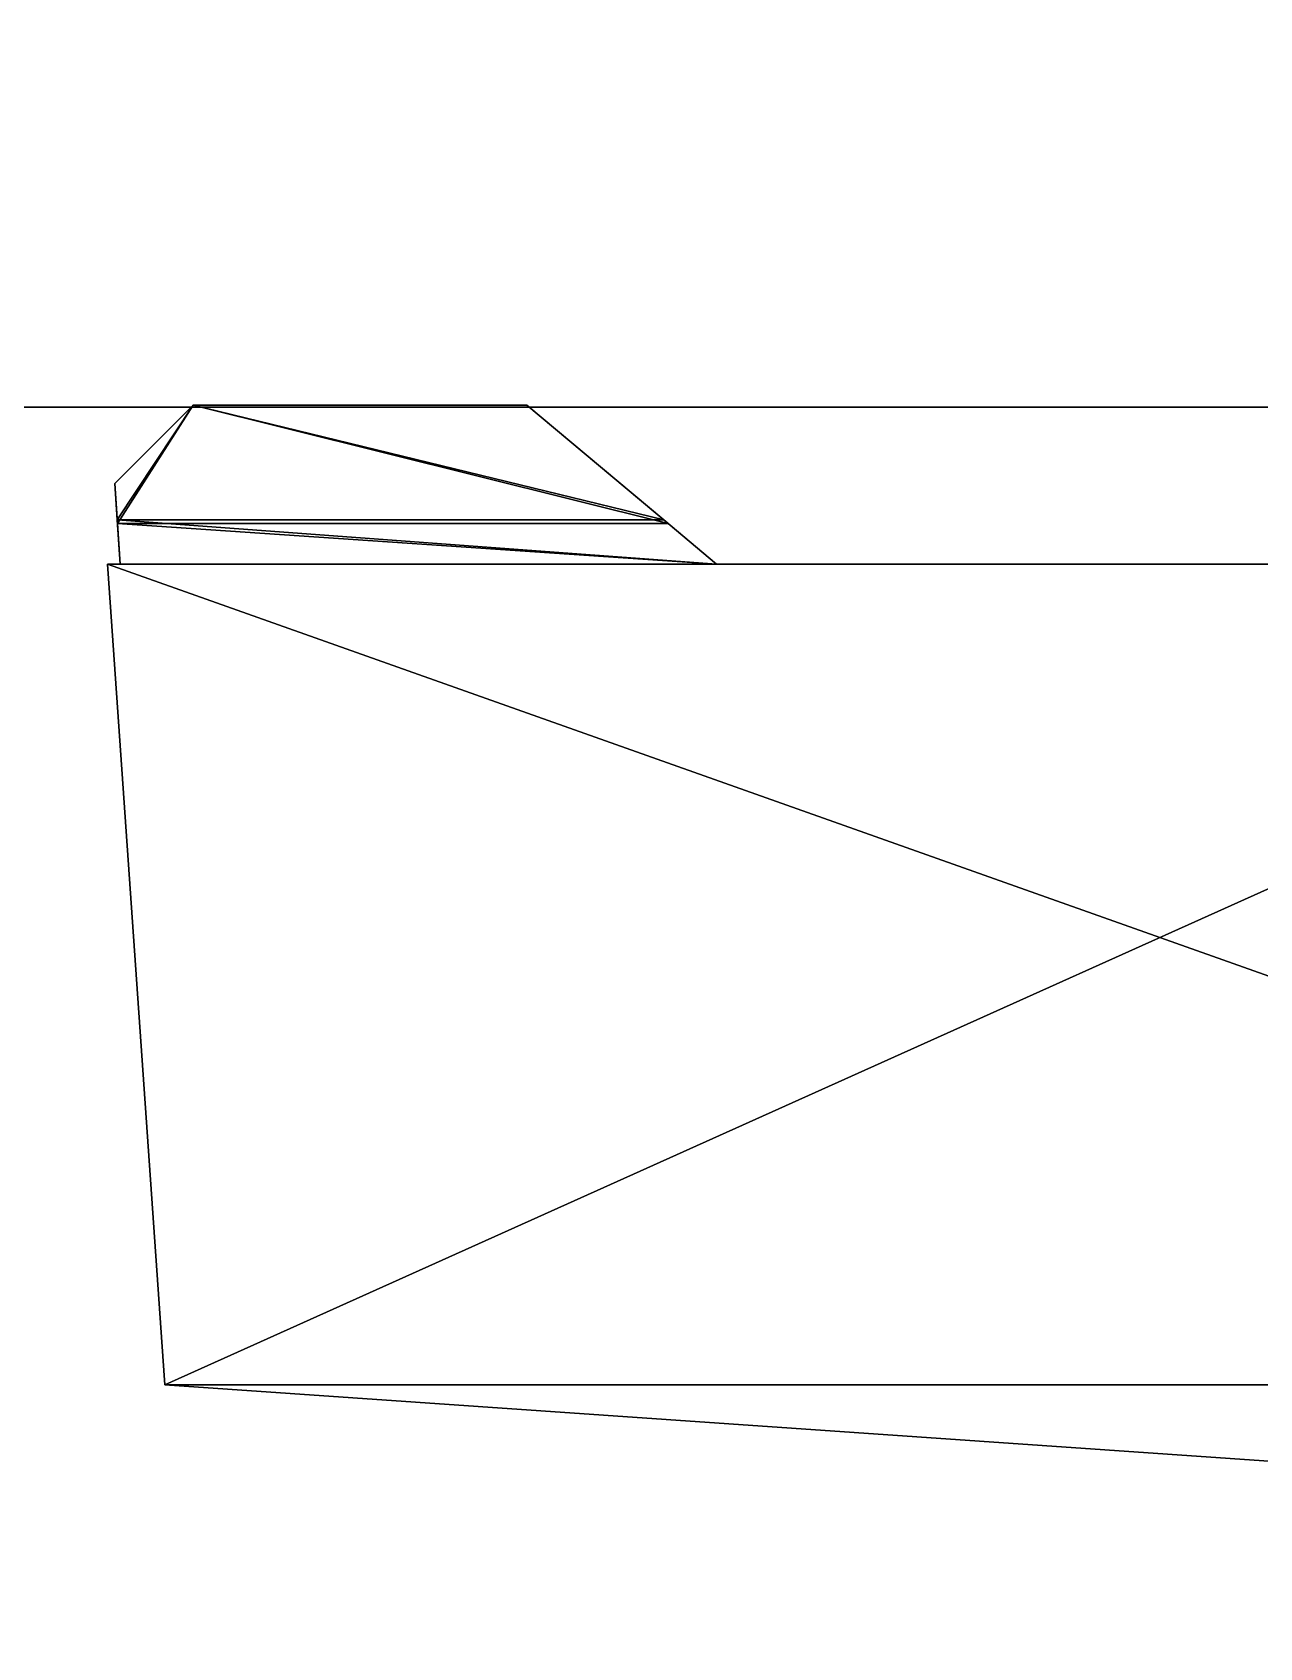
# Model space of a CAD drawing. Extents: x -469 to 3226, y 1395 to 4288.
# Drawn here: x 184.3 to 215.59, y 3425.4 to 3466.58 of the extents above; entities that cross this region are included whole.
import ezdxf

# ---------------------------------------------------------------- set-up
doc = ezdxf.new("R2010")
doc.units = 0
for name, color, linetype in [('LAYER0', 7, 'CONTINUOUS'), ('LAYER1', 7, 'CONTINUOUS'), ('LAYER106', 253, 'CONTINUOUS'), ('LAYER109', 253, 'CONTINUOUS'), ('LAYER112', 253, 'CONTINUOUS'), ('LAYER115', 253, 'CONTINUOUS'), ('LAYER118', 253, 'CONTINUOUS'), ('LAYER84', 9, 'CONTINUOUS'), ('LAYER88', 7, 'CONTINUOUS'), ('LAYER91', 7, 'CONTINUOUS'), ('LAYER98', 7, 'CONTINUOUS')]:
    doc.layers.add(name, color=color, linetype=linetype)

msp = doc.modelspace()

# ---------------------------------------------------------------- linework, layer by layer
at = {"layer": 'LAYER0', "invisible_edges": 1}
for points in [[(3116.174, 4288.024, -5), (-468.8259, 1395.024, -5), (-468.8259, 4288.024, -5), (3116.174, 4288.024, -5)], [(-468.8259, 1395.024, -5), (3116.174, 4288.024, -5), (3116.174, 1395.024, -5), (-468.8259, 1395.024, -5)], [(3116.174, 1395.024), (-468.8259, 4288.024), (-468.8259, 1395.024), (3116.174, 1395.024)], [(-468.8259, 4288.024), (3116.174, 1395.024), (3116.174, 4288.024), (-468.8259, 4288.024)]]:
    msp.add_3dface(points, dxfattribs=at)
at = {"layer": 'LAYER106'}
for points in [[(186.4055, 3455.074, 192.125), (186.4718, 3454.056, 192.125), (188.4055, 3457.074, 192.125), (186.4055, 3455.074, 192.125)], [(186.4055, 3455.074, 191.525), (188.4055, 3457.074, 191.525), (186.4653, 3454.148, 191.525), (186.4055, 3455.074, 191.525)], [(186.4718, 3454.056, 173.875), (186.4055, 3455.074, 173.875), (188.4055, 3457.074, 173.875), (186.4718, 3454.056, 173.875)], [(188.4055, 3457.074, 174.475), (186.4055, 3455.074, 174.475), (186.4653, 3454.148, 174.475), (188.4055, 3457.074, 174.475)], [(188.4055, 3457.074, 191.525), (186.4055, 3455.074, 191.525), (188.4055, 3457.074, 192.125), (188.4055, 3457.074, 191.525)], [(188.4055, 3457.074, 192.125), (186.4055, 3455.074, 191.525), (186.4055, 3455.074, 192.125), (188.4055, 3457.074, 192.125)], [(186.4055, 3455.074, 174.475), (188.4055, 3457.074, 174.475), (188.4055, 3457.074, 173.875), (186.4055, 3455.074, 174.475)], [(186.4055, 3455.074, 174.475), (188.4055, 3457.074, 173.875), (186.4055, 3455.074, 173.875), (186.4055, 3455.074, 174.475)], [(188.4055, 3457.074, 191.525), (200.3997, 3454.148, 191.525), (186.4653, 3454.148, 191.525), (188.4055, 3457.074, 191.525)], [(200.3997, 3454.148, 174.475), (188.4055, 3457.074, 174.475), (186.4653, 3454.148, 174.475), (200.3997, 3454.148, 174.475)], [(200.5096, 3454.056, 192.125), (188.4055, 3457.074, 192.125), (186.4718, 3454.056, 192.125), (200.5096, 3454.056, 192.125)], [(188.4055, 3457.074, 173.875), (200.5096, 3454.056, 173.875), (186.4718, 3454.056, 173.875), (188.4055, 3457.074, 173.875)], [(200.5096, 3454.056, 192.125), (196.9125, 3457.074, 192.125), (188.4055, 3457.074, 192.125), (200.5096, 3454.056, 192.125)], [(196.9125, 3457.074, 191.525), (188.4055, 3457.074, 191.525), (188.4055, 3457.074, 192.125), (196.9125, 3457.074, 191.525)], [(196.9125, 3457.074, 191.525), (188.4055, 3457.074, 192.125), (196.9125, 3457.074, 192.125), (196.9125, 3457.074, 191.525)], [(196.9125, 3457.074, 191.525), (200.3997, 3454.148, 191.525), (188.4055, 3457.074, 191.525), (196.9125, 3457.074, 191.525)], [(196.9125, 3457.074, 173.875), (200.5096, 3454.056, 173.875), (188.4055, 3457.074, 173.875), (196.9125, 3457.074, 173.875)], [(188.4055, 3457.074, 174.475), (196.9125, 3457.074, 174.475), (188.4055, 3457.074, 173.875), (188.4055, 3457.074, 174.475)], [(188.4055, 3457.074, 173.875), (196.9125, 3457.074, 174.475), (196.9125, 3457.074, 173.875), (188.4055, 3457.074, 173.875)], [(200.3997, 3454.148, 174.475), (196.9125, 3457.074, 174.475), (188.4055, 3457.074, 174.475), (200.3997, 3454.148, 174.475)], [(200.3997, 3454.148, 191.525), (196.9125, 3457.074, 191.525), (196.9125, 3457.074, 192.125), (200.3997, 3454.148, 191.525)], [(200.3997, 3454.148, 191.525), (196.9125, 3457.074, 192.125), (200.5096, 3454.056, 192.125), (200.3997, 3454.148, 191.525)], [(196.9125, 3457.074, 174.475), (200.3997, 3454.148, 174.475), (196.9125, 3457.074, 173.875), (196.9125, 3457.074, 174.475)], [(196.9125, 3457.074, 173.875), (200.3997, 3454.148, 174.475), (200.5096, 3454.056, 173.875), (196.9125, 3457.074, 173.875)], [(186.4055, 3455.074, 191.525), (186.4653, 3454.148, 191.525), (186.4055, 3455.074, 192.125), (186.4055, 3455.074, 191.525)], [(186.4055, 3455.074, 192.125), (186.4653, 3454.148, 191.525), (186.4718, 3454.056, 192.125), (186.4055, 3455.074, 192.125)], [(186.4653, 3454.148, 174.475), (186.4055, 3455.074, 174.475), (186.4055, 3455.074, 173.875), (186.4653, 3454.148, 174.475)], [(186.4653, 3454.148, 174.475), (186.4055, 3455.074, 173.875), (186.4718, 3454.056, 173.875), (186.4653, 3454.148, 174.475)], [(186.5439, 3453.024, 191.1709), (186.4718, 3454.056, 192.125), (186.4653, 3454.148, 191.525), (186.5439, 3453.024, 191.1709)], [(200.3997, 3454.148, 191.525), (201.7391, 3453.024, 191.1709), (186.4653, 3454.148, 191.525), (200.3997, 3454.148, 191.525)], [(186.4653, 3454.148, 191.525), (201.7391, 3453.024, 191.1709), (186.5439, 3453.024, 191.1709), (186.4653, 3454.148, 191.525)], [(186.4718, 3454.056, 173.875), (186.5439, 3453.024, 174.8291), (186.4653, 3454.148, 174.475), (186.4718, 3454.056, 173.875)], [(201.7391, 3453.024, 174.8291), (200.3997, 3454.148, 174.475), (186.4653, 3454.148, 174.475), (201.7391, 3453.024, 174.8291)], [(201.7391, 3453.024, 174.8291), (186.4653, 3454.148, 174.475), (186.5439, 3453.024, 174.8291), (201.7391, 3453.024, 174.8291)], [(186.5439, 3453.024, 191.8), (201.7391, 3453.024, 191.8), (186.4718, 3454.056, 192.125), (186.5439, 3453.024, 191.8)], [(186.4718, 3454.056, 192.125), (201.7391, 3453.024, 191.8), (200.5096, 3454.056, 192.125), (186.4718, 3454.056, 192.125)], [(186.5439, 3453.024, 191.1709), (186.5439, 3453.024, 191.8), (186.4718, 3454.056, 192.125), (186.5439, 3453.024, 191.1709)], [(201.7391, 3453.024, 174.2), (186.5439, 3453.024, 174.2), (186.4718, 3454.056, 173.875), (201.7391, 3453.024, 174.2)], [(201.7391, 3453.024, 174.2), (186.4718, 3454.056, 173.875), (200.5096, 3454.056, 173.875), (201.7391, 3453.024, 174.2)], [(186.5439, 3453.024, 174.2), (186.5439, 3453.024, 174.8291), (186.4718, 3454.056, 173.875), (186.5439, 3453.024, 174.2)], [(201.7391, 3453.024, 191.1709), (200.3997, 3454.148, 191.525), (200.5096, 3454.056, 192.125), (201.7391, 3453.024, 191.1709)], [(200.3997, 3454.148, 174.475), (201.7391, 3453.024, 174.8291), (200.5096, 3454.056, 173.875), (200.3997, 3454.148, 174.475)], [(201.7391, 3453.024, 191.1709), (200.5096, 3454.056, 192.125), (201.7391, 3453.024, 191.8), (201.7391, 3453.024, 191.1709)], [(200.5096, 3454.056, 173.875), (201.7391, 3453.024, 174.8291), (201.7391, 3453.024, 174.2), (200.5096, 3454.056, 173.875)], [(186.2164, 3453.024, 191.8), (187.6797, 3432.098, 191.8), (245.1851, 3432.098, 191.8), (186.2164, 3453.024, 191.8)], [(186.2164, 3453.024, 191.8), (245.1851, 3432.098, 191.8), (234.2143, 3453.024, 191.8), (186.2164, 3453.024, 191.8)], [(186.2164, 3453.024, 174.2), (186.2164, 3453.024, 191.8), (234.2143, 3453.024, 191.8), (186.2164, 3453.024, 174.2)], [(186.2164, 3453.024, 174.2), (234.2143, 3453.024, 191.8), (234.2143, 3453.024, 174.2), (186.2164, 3453.024, 174.2)], [(186.2164, 3453.024, 174.2), (187.6797, 3432.098, 174.2), (186.2164, 3453.024, 191.8), (186.2164, 3453.024, 174.2)], [(186.2164, 3453.024, 191.8), (187.6797, 3432.098, 174.2), (187.6797, 3432.098, 191.8), (186.2164, 3453.024, 191.8)], [(187.6797, 3432.098, 174.2), (186.2164, 3453.024, 174.2), (234.2143, 3453.024, 174.2), (187.6797, 3432.098, 174.2)], [(187.6797, 3432.098, 174.2), (234.2143, 3453.024, 174.2), (245.1851, 3432.098, 174.2), (187.6797, 3432.098, 174.2)], [(245.1851, 3432.098, 175.6), (245.1851, 3428.124, 175.6), (187.6797, 3432.098, 175.6), (245.1851, 3432.098, 175.6)], [(245.1851, 3428.124, 190.4), (245.1851, 3432.098, 190.4), (187.6797, 3432.098, 190.4), (245.1851, 3428.124, 190.4)], [(245.1851, 3428.124, 190.4), (187.6797, 3432.098, 190.4), (187.6797, 3432.098, 175.6), (245.1851, 3428.124, 190.4)], [(245.1851, 3428.124, 190.4), (187.6797, 3432.098, 175.6), (245.1851, 3428.124, 175.6), (245.1851, 3428.124, 190.4)], [(245.1851, 3432.098, 174.2), (245.1851, 3432.098, 175.6), (187.6797, 3432.098, 175.6), (245.1851, 3432.098, 174.2)], [(245.1851, 3432.098, 174.2), (187.6797, 3432.098, 175.6), (187.6797, 3432.098, 174.2), (245.1851, 3432.098, 174.2)], [(187.6797, 3432.098, 191.8), (187.6797, 3432.098, 190.4), (245.1851, 3432.098, 191.8), (187.6797, 3432.098, 191.8)], [(245.1851, 3432.098, 191.8), (187.6797, 3432.098, 190.4), (245.1851, 3432.098, 190.4), (245.1851, 3432.098, 191.8)]]:
    msp.add_3dface(points, dxfattribs=at)
at = {"layer": 'LAYER109'}
for points in [[(186.4055, 3455.074, 715.625), (186.4718, 3454.056, 715.625), (188.4055, 3457.074, 715.625), (186.4055, 3455.074, 715.625)], [(186.4055, 3455.074, 715.025), (188.4055, 3457.074, 715.025), (186.4653, 3454.148, 715.025), (186.4055, 3455.074, 715.025)], [(186.4718, 3454.056, 697.375), (186.4055, 3455.074, 697.375), (188.4055, 3457.074, 697.375), (186.4718, 3454.056, 697.375)], [(188.4055, 3457.074, 697.975), (186.4055, 3455.074, 697.975), (186.4653, 3454.148, 697.975), (188.4055, 3457.074, 697.975)], [(188.4055, 3457.074, 715.025), (186.4055, 3455.074, 715.025), (188.4055, 3457.074, 715.625), (188.4055, 3457.074, 715.025)], [(188.4055, 3457.074, 715.625), (186.4055, 3455.074, 715.025), (186.4055, 3455.074, 715.625), (188.4055, 3457.074, 715.625)], [(186.4055, 3455.074, 697.975), (188.4055, 3457.074, 697.975), (188.4055, 3457.074, 697.375), (186.4055, 3455.074, 697.975)], [(186.4055, 3455.074, 697.975), (188.4055, 3457.074, 697.375), (186.4055, 3455.074, 697.375), (186.4055, 3455.074, 697.975)], [(188.4055, 3457.074, 715.025), (200.3997, 3454.148, 715.025), (186.4653, 3454.148, 715.025), (188.4055, 3457.074, 715.025)], [(200.3997, 3454.148, 697.975), (188.4055, 3457.074, 697.975), (186.4653, 3454.148, 697.975), (200.3997, 3454.148, 697.975)], [(200.5096, 3454.056, 715.625), (188.4055, 3457.074, 715.625), (186.4718, 3454.056, 715.625), (200.5096, 3454.056, 715.625)], [(188.4055, 3457.074, 697.375), (200.5096, 3454.056, 697.375), (186.4718, 3454.056, 697.375), (188.4055, 3457.074, 697.375)], [(200.5096, 3454.056, 715.625), (196.9125, 3457.074, 715.625), (188.4055, 3457.074, 715.625), (200.5096, 3454.056, 715.625)], [(196.9125, 3457.074, 715.025), (188.4055, 3457.074, 715.025), (188.4055, 3457.074, 715.625), (196.9125, 3457.074, 715.025)], [(196.9125, 3457.074, 715.025), (188.4055, 3457.074, 715.625), (196.9125, 3457.074, 715.625), (196.9125, 3457.074, 715.025)], [(196.9125, 3457.074, 715.025), (200.3997, 3454.148, 715.025), (188.4055, 3457.074, 715.025), (196.9125, 3457.074, 715.025)], [(196.9125, 3457.074, 697.375), (200.5096, 3454.056, 697.375), (188.4055, 3457.074, 697.375), (196.9125, 3457.074, 697.375)], [(188.4055, 3457.074, 697.975), (196.9125, 3457.074, 697.975), (188.4055, 3457.074, 697.375), (188.4055, 3457.074, 697.975)], [(188.4055, 3457.074, 697.375), (196.9125, 3457.074, 697.975), (196.9125, 3457.074, 697.375), (188.4055, 3457.074, 697.375)], [(200.3997, 3454.148, 697.975), (196.9125, 3457.074, 697.975), (188.4055, 3457.074, 697.975), (200.3997, 3454.148, 697.975)], [(200.3997, 3454.148, 715.025), (196.9125, 3457.074, 715.025), (196.9125, 3457.074, 715.625), (200.3997, 3454.148, 715.025)], [(200.3997, 3454.148, 715.025), (196.9125, 3457.074, 715.625), (200.5096, 3454.056, 715.625), (200.3997, 3454.148, 715.025)], [(196.9125, 3457.074, 697.975), (200.3997, 3454.148, 697.975), (196.9125, 3457.074, 697.375), (196.9125, 3457.074, 697.975)], [(196.9125, 3457.074, 697.375), (200.3997, 3454.148, 697.975), (200.5096, 3454.056, 697.375), (196.9125, 3457.074, 697.375)], [(186.4055, 3455.074, 715.025), (186.4653, 3454.148, 715.025), (186.4055, 3455.074, 715.625), (186.4055, 3455.074, 715.025)], [(186.4055, 3455.074, 715.625), (186.4653, 3454.148, 715.025), (186.4718, 3454.056, 715.625), (186.4055, 3455.074, 715.625)], [(186.4653, 3454.148, 697.975), (186.4055, 3455.074, 697.975), (186.4055, 3455.074, 697.375), (186.4653, 3454.148, 697.975)], [(186.4653, 3454.148, 697.975), (186.4055, 3455.074, 697.375), (186.4718, 3454.056, 697.375), (186.4653, 3454.148, 697.975)], [(186.5439, 3453.024, 714.671), (186.4718, 3454.056, 715.625), (186.4653, 3454.148, 715.025), (186.5439, 3453.024, 714.671)], [(200.3997, 3454.148, 715.025), (201.7391, 3453.024, 714.671), (186.4653, 3454.148, 715.025), (200.3997, 3454.148, 715.025)], [(186.4653, 3454.148, 715.025), (201.7391, 3453.024, 714.671), (186.5439, 3453.024, 714.671), (186.4653, 3454.148, 715.025)], [(186.4718, 3454.056, 697.375), (186.5439, 3453.024, 698.329), (186.4653, 3454.148, 697.975), (186.4718, 3454.056, 697.375)], [(201.7391, 3453.024, 698.329), (200.3997, 3454.148, 697.975), (186.4653, 3454.148, 697.975), (201.7391, 3453.024, 698.329)], [(201.7391, 3453.024, 698.329), (186.4653, 3454.148, 697.975), (186.5439, 3453.024, 698.329), (201.7391, 3453.024, 698.329)], [(186.5439, 3453.024, 715.3), (201.7391, 3453.024, 715.3), (186.4718, 3454.056, 715.625), (186.5439, 3453.024, 715.3)], [(186.4718, 3454.056, 715.625), (201.7391, 3453.024, 715.3), (200.5096, 3454.056, 715.625), (186.4718, 3454.056, 715.625)], [(186.5439, 3453.024, 714.671), (186.5439, 3453.024, 715.3), (186.4718, 3454.056, 715.625), (186.5439, 3453.024, 714.671)], [(201.7391, 3453.024, 697.7), (186.5439, 3453.024, 697.7), (186.4718, 3454.056, 697.375), (201.7391, 3453.024, 697.7)], [(201.7391, 3453.024, 697.7), (186.4718, 3454.056, 697.375), (200.5096, 3454.056, 697.375), (201.7391, 3453.024, 697.7)], [(186.5439, 3453.024, 697.7), (186.5439, 3453.024, 698.329), (186.4718, 3454.056, 697.375), (186.5439, 3453.024, 697.7)], [(201.7391, 3453.024, 714.671), (200.3997, 3454.148, 715.025), (200.5096, 3454.056, 715.625), (201.7391, 3453.024, 714.671)], [(200.3997, 3454.148, 697.975), (201.7391, 3453.024, 698.329), (200.5096, 3454.056, 697.375), (200.3997, 3454.148, 697.975)], [(201.7391, 3453.024, 714.671), (200.5096, 3454.056, 715.625), (201.7391, 3453.024, 715.3), (201.7391, 3453.024, 714.671)], [(200.5096, 3454.056, 697.375), (201.7391, 3453.024, 698.329), (201.7391, 3453.024, 697.7), (200.5096, 3454.056, 697.375)], [(186.2164, 3453.024, 715.3), (187.6797, 3432.098, 715.3), (245.1851, 3432.098, 715.3), (186.2164, 3453.024, 715.3)], [(186.2164, 3453.024, 715.3), (245.1851, 3432.098, 715.3), (234.2143, 3453.024, 715.3), (186.2164, 3453.024, 715.3)], [(186.2164, 3453.024, 697.7), (186.2164, 3453.024, 715.3), (234.2143, 3453.024, 715.3), (186.2164, 3453.024, 697.7)], [(186.2164, 3453.024, 697.7), (234.2143, 3453.024, 715.3), (234.2143, 3453.024, 697.7), (186.2164, 3453.024, 697.7)], [(186.2164, 3453.024, 697.7), (187.6797, 3432.098, 697.7), (186.2164, 3453.024, 715.3), (186.2164, 3453.024, 697.7)], [(186.2164, 3453.024, 715.3), (187.6797, 3432.098, 697.7), (187.6797, 3432.098, 715.3), (186.2164, 3453.024, 715.3)], [(187.6797, 3432.098, 697.7), (186.2164, 3453.024, 697.7), (234.2143, 3453.024, 697.7), (187.6797, 3432.098, 697.7)], [(187.6797, 3432.098, 697.7), (234.2143, 3453.024, 697.7), (245.1851, 3432.098, 697.7), (187.6797, 3432.098, 697.7)], [(245.1851, 3432.098, 699.1), (245.1851, 3428.124, 699.1), (187.6797, 3432.098, 699.1), (245.1851, 3432.098, 699.1)], [(245.1851, 3428.124, 713.9), (245.1851, 3432.098, 713.9), (187.6797, 3432.098, 713.9), (245.1851, 3428.124, 713.9)], [(245.1851, 3428.124, 713.9), (187.6797, 3432.098, 713.9), (187.6797, 3432.098, 699.1), (245.1851, 3428.124, 713.9)], [(245.1851, 3428.124, 713.9), (187.6797, 3432.098, 699.1), (245.1851, 3428.124, 699.1), (245.1851, 3428.124, 713.9)], [(245.1851, 3432.098, 697.7), (245.1851, 3432.098, 699.1), (187.6797, 3432.098, 699.1), (245.1851, 3432.098, 697.7)], [(245.1851, 3432.098, 697.7), (187.6797, 3432.098, 699.1), (187.6797, 3432.098, 697.7), (245.1851, 3432.098, 697.7)], [(187.6797, 3432.098, 715.3), (187.6797, 3432.098, 713.9), (245.1851, 3432.098, 715.3), (187.6797, 3432.098, 715.3)], [(245.1851, 3432.098, 715.3), (187.6797, 3432.098, 713.9), (245.1851, 3432.098, 713.9), (245.1851, 3432.098, 715.3)]]:
    msp.add_3dface(points, dxfattribs=at)
at = {"layer": 'LAYER112'}
for points in [[(186.4055, 3455.074, 1239.125), (186.4718, 3454.056, 1239.125), (188.4055, 3457.074, 1239.125), (186.4055, 3455.074, 1239.125)], [(186.4055, 3455.074, 1238.525), (188.4055, 3457.074, 1238.525), (186.4653, 3454.148, 1238.525), (186.4055, 3455.074, 1238.525)], [(186.4718, 3454.056, 1220.875), (186.4055, 3455.074, 1220.875), (188.4055, 3457.074, 1220.875), (186.4718, 3454.056, 1220.875)], [(188.4055, 3457.074, 1221.475), (186.4055, 3455.074, 1221.475), (186.4653, 3454.148, 1221.475), (188.4055, 3457.074, 1221.475)], [(188.4055, 3457.074, 1238.525), (186.4055, 3455.074, 1238.525), (188.4055, 3457.074, 1239.125), (188.4055, 3457.074, 1238.525)], [(188.4055, 3457.074, 1239.125), (186.4055, 3455.074, 1238.525), (186.4055, 3455.074, 1239.125), (188.4055, 3457.074, 1239.125)], [(186.4055, 3455.074, 1221.475), (188.4055, 3457.074, 1221.475), (188.4055, 3457.074, 1220.875), (186.4055, 3455.074, 1221.475)], [(186.4055, 3455.074, 1221.475), (188.4055, 3457.074, 1220.875), (186.4055, 3455.074, 1220.875), (186.4055, 3455.074, 1221.475)], [(188.4055, 3457.074, 1238.525), (200.3997, 3454.148, 1238.525), (186.4653, 3454.148, 1238.525), (188.4055, 3457.074, 1238.525)], [(200.3997, 3454.148, 1221.475), (188.4055, 3457.074, 1221.475), (186.4653, 3454.148, 1221.475), (200.3997, 3454.148, 1221.475)], [(200.5096, 3454.056, 1239.125), (188.4055, 3457.074, 1239.125), (186.4718, 3454.056, 1239.125), (200.5096, 3454.056, 1239.125)], [(188.4055, 3457.074, 1220.875), (200.5096, 3454.056, 1220.875), (186.4718, 3454.056, 1220.875), (188.4055, 3457.074, 1220.875)], [(200.5096, 3454.056, 1239.125), (196.9125, 3457.074, 1239.125), (188.4055, 3457.074, 1239.125), (200.5096, 3454.056, 1239.125)], [(196.9125, 3457.074, 1238.525), (188.4055, 3457.074, 1238.525), (188.4055, 3457.074, 1239.125), (196.9125, 3457.074, 1238.525)], [(196.9125, 3457.074, 1238.525), (188.4055, 3457.074, 1239.125), (196.9125, 3457.074, 1239.125), (196.9125, 3457.074, 1238.525)], [(196.9125, 3457.074, 1238.525), (200.3997, 3454.148, 1238.525), (188.4055, 3457.074, 1238.525), (196.9125, 3457.074, 1238.525)], [(196.9125, 3457.074, 1220.875), (200.5096, 3454.056, 1220.875), (188.4055, 3457.074, 1220.875), (196.9125, 3457.074, 1220.875)], [(188.4055, 3457.074, 1221.475), (196.9125, 3457.074, 1221.475), (188.4055, 3457.074, 1220.875), (188.4055, 3457.074, 1221.475)], [(188.4055, 3457.074, 1220.875), (196.9125, 3457.074, 1221.475), (196.9125, 3457.074, 1220.875), (188.4055, 3457.074, 1220.875)], [(200.3997, 3454.148, 1221.475), (196.9125, 3457.074, 1221.475), (188.4055, 3457.074, 1221.475), (200.3997, 3454.148, 1221.475)], [(200.3997, 3454.148, 1238.525), (196.9125, 3457.074, 1238.525), (196.9125, 3457.074, 1239.125), (200.3997, 3454.148, 1238.525)], [(200.3997, 3454.148, 1238.525), (196.9125, 3457.074, 1239.125), (200.5096, 3454.056, 1239.125), (200.3997, 3454.148, 1238.525)], [(196.9125, 3457.074, 1221.475), (200.3997, 3454.148, 1221.475), (196.9125, 3457.074, 1220.875), (196.9125, 3457.074, 1221.475)], [(196.9125, 3457.074, 1220.875), (200.3997, 3454.148, 1221.475), (200.5096, 3454.056, 1220.875), (196.9125, 3457.074, 1220.875)], [(186.4055, 3455.074, 1238.525), (186.4653, 3454.148, 1238.525), (186.4055, 3455.074, 1239.125), (186.4055, 3455.074, 1238.525)], [(186.4055, 3455.074, 1239.125), (186.4653, 3454.148, 1238.525), (186.4718, 3454.056, 1239.125), (186.4055, 3455.074, 1239.125)], [(186.4653, 3454.148, 1221.475), (186.4055, 3455.074, 1221.475), (186.4055, 3455.074, 1220.875), (186.4653, 3454.148, 1221.475)], [(186.4653, 3454.148, 1221.475), (186.4055, 3455.074, 1220.875), (186.4718, 3454.056, 1220.875), (186.4653, 3454.148, 1221.475)], [(186.5439, 3453.024, 1238.171), (186.4718, 3454.056, 1239.125), (186.4653, 3454.148, 1238.525), (186.5439, 3453.024, 1238.171)], [(200.3997, 3454.148, 1238.525), (201.7391, 3453.024, 1238.171), (186.4653, 3454.148, 1238.525), (200.3997, 3454.148, 1238.525)], [(186.4653, 3454.148, 1238.525), (201.7391, 3453.024, 1238.171), (186.5439, 3453.024, 1238.171), (186.4653, 3454.148, 1238.525)], [(186.4718, 3454.056, 1220.875), (186.5439, 3453.024, 1221.829), (186.4653, 3454.148, 1221.475), (186.4718, 3454.056, 1220.875)], [(201.7391, 3453.024, 1221.829), (200.3997, 3454.148, 1221.475), (186.4653, 3454.148, 1221.475), (201.7391, 3453.024, 1221.829)], [(201.7391, 3453.024, 1221.829), (186.4653, 3454.148, 1221.475), (186.5439, 3453.024, 1221.829), (201.7391, 3453.024, 1221.829)], [(186.5439, 3453.024, 1238.8), (201.7391, 3453.024, 1238.8), (186.4718, 3454.056, 1239.125), (186.5439, 3453.024, 1238.8)], [(186.4718, 3454.056, 1239.125), (201.7391, 3453.024, 1238.8), (200.5096, 3454.056, 1239.125), (186.4718, 3454.056, 1239.125)], [(186.5439, 3453.024, 1238.171), (186.5439, 3453.024, 1238.8), (186.4718, 3454.056, 1239.125), (186.5439, 3453.024, 1238.171)], [(201.7391, 3453.024, 1221.2), (186.5439, 3453.024, 1221.2), (186.4718, 3454.056, 1220.875), (201.7391, 3453.024, 1221.2)], [(201.7391, 3453.024, 1221.2), (186.4718, 3454.056, 1220.875), (200.5096, 3454.056, 1220.875), (201.7391, 3453.024, 1221.2)], [(186.5439, 3453.024, 1221.2), (186.5439, 3453.024, 1221.829), (186.4718, 3454.056, 1220.875), (186.5439, 3453.024, 1221.2)], [(201.7391, 3453.024, 1238.171), (200.3997, 3454.148, 1238.525), (200.5096, 3454.056, 1239.125), (201.7391, 3453.024, 1238.171)], [(200.3997, 3454.148, 1221.475), (201.7391, 3453.024, 1221.829), (200.5096, 3454.056, 1220.875), (200.3997, 3454.148, 1221.475)], [(201.7391, 3453.024, 1238.171), (200.5096, 3454.056, 1239.125), (201.7391, 3453.024, 1238.8), (201.7391, 3453.024, 1238.171)], [(200.5096, 3454.056, 1220.875), (201.7391, 3453.024, 1221.829), (201.7391, 3453.024, 1221.2), (200.5096, 3454.056, 1220.875)], [(186.2164, 3453.024, 1238.8), (187.6797, 3432.098, 1238.8), (245.1851, 3432.098, 1238.8), (186.2164, 3453.024, 1238.8)], [(186.2164, 3453.024, 1238.8), (245.1851, 3432.098, 1238.8), (234.2143, 3453.024, 1238.8), (186.2164, 3453.024, 1238.8)], [(186.2164, 3453.024, 1221.2), (186.2164, 3453.024, 1238.8), (234.2143, 3453.024, 1238.8), (186.2164, 3453.024, 1221.2)], [(186.2164, 3453.024, 1221.2), (234.2143, 3453.024, 1238.8), (234.2143, 3453.024, 1221.2), (186.2164, 3453.024, 1221.2)], [(186.2164, 3453.024, 1221.2), (187.6797, 3432.098, 1221.2), (186.2164, 3453.024, 1238.8), (186.2164, 3453.024, 1221.2)], [(186.2164, 3453.024, 1238.8), (187.6797, 3432.098, 1221.2), (187.6797, 3432.098, 1238.8), (186.2164, 3453.024, 1238.8)], [(187.6797, 3432.098, 1221.2), (186.2164, 3453.024, 1221.2), (234.2143, 3453.024, 1221.2), (187.6797, 3432.098, 1221.2)], [(187.6797, 3432.098, 1221.2), (234.2143, 3453.024, 1221.2), (245.1851, 3432.098, 1221.2), (187.6797, 3432.098, 1221.2)], [(245.1851, 3432.098, 1222.6), (245.1851, 3428.124, 1222.6), (187.6797, 3432.098, 1222.6), (245.1851, 3432.098, 1222.6)], [(245.1851, 3428.124, 1237.4), (245.1851, 3432.098, 1237.4), (187.6797, 3432.098, 1237.4), (245.1851, 3428.124, 1237.4)], [(245.1851, 3428.124, 1237.4), (187.6797, 3432.098, 1237.4), (187.6797, 3432.098, 1222.6), (245.1851, 3428.124, 1237.4)], [(245.1851, 3428.124, 1237.4), (187.6797, 3432.098, 1222.6), (245.1851, 3428.124, 1222.6), (245.1851, 3428.124, 1237.4)], [(245.1851, 3432.098, 1221.2), (245.1851, 3432.098, 1222.6), (187.6797, 3432.098, 1222.6), (245.1851, 3432.098, 1221.2)], [(245.1851, 3432.098, 1221.2), (187.6797, 3432.098, 1222.6), (187.6797, 3432.098, 1221.2), (245.1851, 3432.098, 1221.2)], [(187.6797, 3432.098, 1238.8), (187.6797, 3432.098, 1237.4), (245.1851, 3432.098, 1238.8), (187.6797, 3432.098, 1238.8)], [(245.1851, 3432.098, 1238.8), (187.6797, 3432.098, 1237.4), (245.1851, 3432.098, 1237.4), (245.1851, 3432.098, 1238.8)]]:
    msp.add_3dface(points, dxfattribs=at)
at = {"layer": 'LAYER115'}
for points in [[(186.4055, 3455.074, 1762.625), (186.4718, 3454.056, 1762.625), (188.4055, 3457.074, 1762.625), (186.4055, 3455.074, 1762.625)], [(186.4055, 3455.074, 1762.025), (188.4055, 3457.074, 1762.025), (186.4653, 3454.148, 1762.025), (186.4055, 3455.074, 1762.025)], [(186.4718, 3454.056, 1744.375), (186.4055, 3455.074, 1744.375), (188.4055, 3457.074, 1744.375), (186.4718, 3454.056, 1744.375)], [(188.4055, 3457.074, 1744.975), (186.4055, 3455.074, 1744.975), (186.4653, 3454.148, 1744.975), (188.4055, 3457.074, 1744.975)], [(188.4055, 3457.074, 1762.025), (186.4055, 3455.074, 1762.025), (188.4055, 3457.074, 1762.625), (188.4055, 3457.074, 1762.025)], [(188.4055, 3457.074, 1762.625), (186.4055, 3455.074, 1762.025), (186.4055, 3455.074, 1762.625), (188.4055, 3457.074, 1762.625)], [(186.4055, 3455.074, 1744.975), (188.4055, 3457.074, 1744.975), (188.4055, 3457.074, 1744.375), (186.4055, 3455.074, 1744.975)], [(186.4055, 3455.074, 1744.975), (188.4055, 3457.074, 1744.375), (186.4055, 3455.074, 1744.375), (186.4055, 3455.074, 1744.975)], [(188.4055, 3457.074, 1762.025), (200.3997, 3454.148, 1762.025), (186.4653, 3454.148, 1762.025), (188.4055, 3457.074, 1762.025)], [(200.3997, 3454.148, 1744.975), (188.4055, 3457.074, 1744.975), (186.4653, 3454.148, 1744.975), (200.3997, 3454.148, 1744.975)], [(200.5096, 3454.056, 1762.625), (188.4055, 3457.074, 1762.625), (186.4718, 3454.056, 1762.625), (200.5096, 3454.056, 1762.625)], [(188.4055, 3457.074, 1744.375), (200.5096, 3454.056, 1744.375), (186.4718, 3454.056, 1744.375), (188.4055, 3457.074, 1744.375)], [(200.5096, 3454.056, 1762.625), (196.9125, 3457.074, 1762.625), (188.4055, 3457.074, 1762.625), (200.5096, 3454.056, 1762.625)], [(196.9125, 3457.074, 1762.025), (188.4055, 3457.074, 1762.025), (188.4055, 3457.074, 1762.625), (196.9125, 3457.074, 1762.025)], [(196.9125, 3457.074, 1762.025), (188.4055, 3457.074, 1762.625), (196.9125, 3457.074, 1762.625), (196.9125, 3457.074, 1762.025)], [(196.9125, 3457.074, 1762.025), (200.3997, 3454.148, 1762.025), (188.4055, 3457.074, 1762.025), (196.9125, 3457.074, 1762.025)], [(196.9125, 3457.074, 1744.375), (200.5096, 3454.056, 1744.375), (188.4055, 3457.074, 1744.375), (196.9125, 3457.074, 1744.375)], [(188.4055, 3457.074, 1744.975), (196.9125, 3457.074, 1744.975), (188.4055, 3457.074, 1744.375), (188.4055, 3457.074, 1744.975)], [(188.4055, 3457.074, 1744.375), (196.9125, 3457.074, 1744.975), (196.9125, 3457.074, 1744.375), (188.4055, 3457.074, 1744.375)], [(200.3997, 3454.148, 1744.975), (196.9125, 3457.074, 1744.975), (188.4055, 3457.074, 1744.975), (200.3997, 3454.148, 1744.975)], [(200.3997, 3454.148, 1762.025), (196.9125, 3457.074, 1762.025), (196.9125, 3457.074, 1762.625), (200.3997, 3454.148, 1762.025)], [(200.3997, 3454.148, 1762.025), (196.9125, 3457.074, 1762.625), (200.5096, 3454.056, 1762.625), (200.3997, 3454.148, 1762.025)], [(196.9125, 3457.074, 1744.975), (200.3997, 3454.148, 1744.975), (196.9125, 3457.074, 1744.375), (196.9125, 3457.074, 1744.975)], [(196.9125, 3457.074, 1744.375), (200.3997, 3454.148, 1744.975), (200.5096, 3454.056, 1744.375), (196.9125, 3457.074, 1744.375)], [(186.4055, 3455.074, 1762.025), (186.4653, 3454.148, 1762.025), (186.4055, 3455.074, 1762.625), (186.4055, 3455.074, 1762.025)], [(186.4055, 3455.074, 1762.625), (186.4653, 3454.148, 1762.025), (186.4718, 3454.056, 1762.625), (186.4055, 3455.074, 1762.625)], [(186.4653, 3454.148, 1744.975), (186.4055, 3455.074, 1744.975), (186.4055, 3455.074, 1744.375), (186.4653, 3454.148, 1744.975)], [(186.4653, 3454.148, 1744.975), (186.4055, 3455.074, 1744.375), (186.4718, 3454.056, 1744.375), (186.4653, 3454.148, 1744.975)], [(186.5439, 3453.024, 1761.671), (186.4718, 3454.056, 1762.625), (186.4653, 3454.148, 1762.025), (186.5439, 3453.024, 1761.671)], [(200.3997, 3454.148, 1762.025), (201.7391, 3453.024, 1761.671), (186.4653, 3454.148, 1762.025), (200.3997, 3454.148, 1762.025)], [(186.4653, 3454.148, 1762.025), (201.7391, 3453.024, 1761.671), (186.5439, 3453.024, 1761.671), (186.4653, 3454.148, 1762.025)], [(186.4718, 3454.056, 1744.375), (186.5439, 3453.024, 1745.329), (186.4653, 3454.148, 1744.975), (186.4718, 3454.056, 1744.375)], [(201.7391, 3453.024, 1745.329), (200.3997, 3454.148, 1744.975), (186.4653, 3454.148, 1744.975), (201.7391, 3453.024, 1745.329)], [(201.7391, 3453.024, 1745.329), (186.4653, 3454.148, 1744.975), (186.5439, 3453.024, 1745.329), (201.7391, 3453.024, 1745.329)], [(186.5439, 3453.024, 1762.3), (201.7391, 3453.024, 1762.3), (186.4718, 3454.056, 1762.625), (186.5439, 3453.024, 1762.3)], [(186.4718, 3454.056, 1762.625), (201.7391, 3453.024, 1762.3), (200.5096, 3454.056, 1762.625), (186.4718, 3454.056, 1762.625)], [(186.5439, 3453.024, 1761.671), (186.5439, 3453.024, 1762.3), (186.4718, 3454.056, 1762.625), (186.5439, 3453.024, 1761.671)], [(201.7391, 3453.024, 1744.7), (186.5439, 3453.024, 1744.7), (186.4718, 3454.056, 1744.375), (201.7391, 3453.024, 1744.7)], [(201.7391, 3453.024, 1744.7), (186.4718, 3454.056, 1744.375), (200.5096, 3454.056, 1744.375), (201.7391, 3453.024, 1744.7)], [(186.5439, 3453.024, 1744.7), (186.5439, 3453.024, 1745.329), (186.4718, 3454.056, 1744.375), (186.5439, 3453.024, 1744.7)], [(201.7391, 3453.024, 1761.671), (200.3997, 3454.148, 1762.025), (200.5096, 3454.056, 1762.625), (201.7391, 3453.024, 1761.671)], [(200.3997, 3454.148, 1744.975), (201.7391, 3453.024, 1745.329), (200.5096, 3454.056, 1744.375), (200.3997, 3454.148, 1744.975)], [(201.7391, 3453.024, 1761.671), (200.5096, 3454.056, 1762.625), (201.7391, 3453.024, 1762.3), (201.7391, 3453.024, 1761.671)], [(200.5096, 3454.056, 1744.375), (201.7391, 3453.024, 1745.329), (201.7391, 3453.024, 1744.7), (200.5096, 3454.056, 1744.375)], [(186.2164, 3453.024, 1762.3), (187.6797, 3432.098, 1762.3), (245.1851, 3432.098, 1762.3), (186.2164, 3453.024, 1762.3)], [(186.2164, 3453.024, 1762.3), (245.1851, 3432.098, 1762.3), (234.2143, 3453.024, 1762.3), (186.2164, 3453.024, 1762.3)], [(186.2164, 3453.024, 1744.7), (186.2164, 3453.024, 1762.3), (234.2143, 3453.024, 1762.3), (186.2164, 3453.024, 1744.7)], [(186.2164, 3453.024, 1744.7), (234.2143, 3453.024, 1762.3), (234.2143, 3453.024, 1744.7), (186.2164, 3453.024, 1744.7)], [(186.2164, 3453.024, 1744.7), (187.6797, 3432.098, 1744.7), (186.2164, 3453.024, 1762.3), (186.2164, 3453.024, 1744.7)], [(186.2164, 3453.024, 1762.3), (187.6797, 3432.098, 1744.7), (187.6797, 3432.098, 1762.3), (186.2164, 3453.024, 1762.3)], [(187.6797, 3432.098, 1744.7), (186.2164, 3453.024, 1744.7), (234.2143, 3453.024, 1744.7), (187.6797, 3432.098, 1744.7)], [(187.6797, 3432.098, 1744.7), (234.2143, 3453.024, 1744.7), (245.1851, 3432.098, 1744.7), (187.6797, 3432.098, 1744.7)], [(245.1851, 3432.098, 1746.1), (245.1851, 3428.124, 1746.1), (187.6797, 3432.098, 1746.1), (245.1851, 3432.098, 1746.1)], [(245.1851, 3428.124, 1760.9), (245.1851, 3432.098, 1760.9), (187.6797, 3432.098, 1760.9), (245.1851, 3428.124, 1760.9)], [(245.1851, 3428.124, 1760.9), (187.6797, 3432.098, 1760.9), (187.6797, 3432.098, 1746.1), (245.1851, 3428.124, 1760.9)], [(245.1851, 3428.124, 1760.9), (187.6797, 3432.098, 1746.1), (245.1851, 3428.124, 1746.1), (245.1851, 3428.124, 1760.9)], [(245.1851, 3432.098, 1744.7), (245.1851, 3432.098, 1746.1), (187.6797, 3432.098, 1746.1), (245.1851, 3432.098, 1744.7)], [(245.1851, 3432.098, 1744.7), (187.6797, 3432.098, 1746.1), (187.6797, 3432.098, 1744.7), (245.1851, 3432.098, 1744.7)], [(187.6797, 3432.098, 1762.3), (187.6797, 3432.098, 1760.9), (245.1851, 3432.098, 1762.3), (187.6797, 3432.098, 1762.3)], [(245.1851, 3432.098, 1762.3), (187.6797, 3432.098, 1760.9), (245.1851, 3432.098, 1760.9), (245.1851, 3432.098, 1762.3)]]:
    msp.add_3dface(points, dxfattribs=at)
at = {"layer": 'LAYER118'}
for points in [[(186.4055, 3455.074, 2286.125), (186.4718, 3454.056, 2286.125), (188.4055, 3457.074, 2286.125), (186.4055, 3455.074, 2286.125)], [(186.4055, 3455.074, 2285.525), (188.4055, 3457.074, 2285.525), (186.4653, 3454.148, 2285.525), (186.4055, 3455.074, 2285.525)], [(186.4718, 3454.056, 2267.875), (186.4055, 3455.074, 2267.875), (188.4055, 3457.074, 2267.875), (186.4718, 3454.056, 2267.875)], [(188.4055, 3457.074, 2268.475), (186.4055, 3455.074, 2268.475), (186.4653, 3454.148, 2268.475), (188.4055, 3457.074, 2268.475)], [(188.4055, 3457.074, 2285.525), (186.4055, 3455.074, 2285.525), (188.4055, 3457.074, 2286.125), (188.4055, 3457.074, 2285.525)], [(188.4055, 3457.074, 2286.125), (186.4055, 3455.074, 2285.525), (186.4055, 3455.074, 2286.125), (188.4055, 3457.074, 2286.125)], [(186.4055, 3455.074, 2268.475), (188.4055, 3457.074, 2268.475), (188.4055, 3457.074, 2267.875), (186.4055, 3455.074, 2268.475)], [(186.4055, 3455.074, 2268.475), (188.4055, 3457.074, 2267.875), (186.4055, 3455.074, 2267.875), (186.4055, 3455.074, 2268.475)], [(188.4055, 3457.074, 2285.525), (200.3997, 3454.148, 2285.525), (186.4653, 3454.148, 2285.525), (188.4055, 3457.074, 2285.525)], [(200.3997, 3454.148, 2268.475), (188.4055, 3457.074, 2268.475), (186.4653, 3454.148, 2268.475), (200.3997, 3454.148, 2268.475)], [(200.5096, 3454.056, 2286.125), (188.4055, 3457.074, 2286.125), (186.4718, 3454.056, 2286.125), (200.5096, 3454.056, 2286.125)], [(188.4055, 3457.074, 2267.875), (200.5096, 3454.056, 2267.875), (186.4718, 3454.056, 2267.875), (188.4055, 3457.074, 2267.875)], [(200.5096, 3454.056, 2286.125), (196.9125, 3457.074, 2286.125), (188.4055, 3457.074, 2286.125), (200.5096, 3454.056, 2286.125)], [(196.9125, 3457.074, 2285.525), (188.4055, 3457.074, 2285.525), (188.4055, 3457.074, 2286.125), (196.9125, 3457.074, 2285.525)], [(196.9125, 3457.074, 2285.525), (188.4055, 3457.074, 2286.125), (196.9125, 3457.074, 2286.125), (196.9125, 3457.074, 2285.525)], [(196.9125, 3457.074, 2285.525), (200.3997, 3454.148, 2285.525), (188.4055, 3457.074, 2285.525), (196.9125, 3457.074, 2285.525)], [(196.9125, 3457.074, 2267.875), (200.5096, 3454.056, 2267.875), (188.4055, 3457.074, 2267.875), (196.9125, 3457.074, 2267.875)], [(188.4055, 3457.074, 2268.475), (196.9125, 3457.074, 2268.475), (188.4055, 3457.074, 2267.875), (188.4055, 3457.074, 2268.475)], [(188.4055, 3457.074, 2267.875), (196.9125, 3457.074, 2268.475), (196.9125, 3457.074, 2267.875), (188.4055, 3457.074, 2267.875)], [(200.3997, 3454.148, 2268.475), (196.9125, 3457.074, 2268.475), (188.4055, 3457.074, 2268.475), (200.3997, 3454.148, 2268.475)], [(200.3997, 3454.148, 2285.525), (196.9125, 3457.074, 2285.525), (196.9125, 3457.074, 2286.125), (200.3997, 3454.148, 2285.525)], [(200.3997, 3454.148, 2285.525), (196.9125, 3457.074, 2286.125), (200.5096, 3454.056, 2286.125), (200.3997, 3454.148, 2285.525)], [(196.9125, 3457.074, 2268.475), (200.3997, 3454.148, 2268.475), (196.9125, 3457.074, 2267.875), (196.9125, 3457.074, 2268.475)], [(196.9125, 3457.074, 2267.875), (200.3997, 3454.148, 2268.475), (200.5096, 3454.056, 2267.875), (196.9125, 3457.074, 2267.875)], [(186.4055, 3455.074, 2285.525), (186.4653, 3454.148, 2285.525), (186.4055, 3455.074, 2286.125), (186.4055, 3455.074, 2285.525)], [(186.4055, 3455.074, 2286.125), (186.4653, 3454.148, 2285.525), (186.4718, 3454.056, 2286.125), (186.4055, 3455.074, 2286.125)], [(186.4653, 3454.148, 2268.475), (186.4055, 3455.074, 2268.475), (186.4055, 3455.074, 2267.875), (186.4653, 3454.148, 2268.475)], [(186.4653, 3454.148, 2268.475), (186.4055, 3455.074, 2267.875), (186.4718, 3454.056, 2267.875), (186.4653, 3454.148, 2268.475)], [(186.5439, 3453.024, 2285.171), (186.4718, 3454.056, 2286.125), (186.4653, 3454.148, 2285.525), (186.5439, 3453.024, 2285.171)], [(200.3997, 3454.148, 2285.525), (201.7391, 3453.024, 2285.171), (186.4653, 3454.148, 2285.525), (200.3997, 3454.148, 2285.525)], [(186.4653, 3454.148, 2285.525), (201.7391, 3453.024, 2285.171), (186.5439, 3453.024, 2285.171), (186.4653, 3454.148, 2285.525)], [(186.4718, 3454.056, 2267.875), (186.5439, 3453.024, 2268.829), (186.4653, 3454.148, 2268.475), (186.4718, 3454.056, 2267.875)], [(201.7391, 3453.024, 2268.829), (200.3997, 3454.148, 2268.475), (186.4653, 3454.148, 2268.475), (201.7391, 3453.024, 2268.829)], [(201.7391, 3453.024, 2268.829), (186.4653, 3454.148, 2268.475), (186.5439, 3453.024, 2268.829), (201.7391, 3453.024, 2268.829)], [(186.5439, 3453.024, 2285.8), (201.7391, 3453.024, 2285.8), (186.4718, 3454.056, 2286.125), (186.5439, 3453.024, 2285.8)], [(186.4718, 3454.056, 2286.125), (201.7391, 3453.024, 2285.8), (200.5096, 3454.056, 2286.125), (186.4718, 3454.056, 2286.125)], [(186.5439, 3453.024, 2285.171), (186.5439, 3453.024, 2285.8), (186.4718, 3454.056, 2286.125), (186.5439, 3453.024, 2285.171)], [(201.7391, 3453.024, 2268.2), (186.5439, 3453.024, 2268.2), (186.4718, 3454.056, 2267.875), (201.7391, 3453.024, 2268.2)], [(201.7391, 3453.024, 2268.2), (186.4718, 3454.056, 2267.875), (200.5096, 3454.056, 2267.875), (201.7391, 3453.024, 2268.2)], [(186.5439, 3453.024, 2268.2), (186.5439, 3453.024, 2268.829), (186.4718, 3454.056, 2267.875), (186.5439, 3453.024, 2268.2)], [(201.7391, 3453.024, 2285.171), (200.3997, 3454.148, 2285.525), (200.5096, 3454.056, 2286.125), (201.7391, 3453.024, 2285.171)], [(200.3997, 3454.148, 2268.475), (201.7391, 3453.024, 2268.829), (200.5096, 3454.056, 2267.875), (200.3997, 3454.148, 2268.475)], [(201.7391, 3453.024, 2285.171), (200.5096, 3454.056, 2286.125), (201.7391, 3453.024, 2285.8), (201.7391, 3453.024, 2285.171)], [(200.5096, 3454.056, 2267.875), (201.7391, 3453.024, 2268.829), (201.7391, 3453.024, 2268.2), (200.5096, 3454.056, 2267.875)], [(186.2164, 3453.024, 2285.8), (187.6797, 3432.098, 2285.8), (245.1851, 3432.098, 2285.8), (186.2164, 3453.024, 2285.8)], [(186.2164, 3453.024, 2285.8), (245.1851, 3432.098, 2285.8), (234.2143, 3453.024, 2285.8), (186.2164, 3453.024, 2285.8)], [(186.2164, 3453.024, 2268.2), (186.2164, 3453.024, 2285.8), (234.2143, 3453.024, 2285.8), (186.2164, 3453.024, 2268.2)], [(186.2164, 3453.024, 2268.2), (234.2143, 3453.024, 2285.8), (234.2143, 3453.024, 2268.2), (186.2164, 3453.024, 2268.2)], [(186.2164, 3453.024, 2268.2), (187.6797, 3432.098, 2268.2), (186.2164, 3453.024, 2285.8), (186.2164, 3453.024, 2268.2)], [(186.2164, 3453.024, 2285.8), (187.6797, 3432.098, 2268.2), (187.6797, 3432.098, 2285.8), (186.2164, 3453.024, 2285.8)], [(187.6797, 3432.098, 2268.2), (186.2164, 3453.024, 2268.2), (234.2143, 3453.024, 2268.2), (187.6797, 3432.098, 2268.2)], [(187.6797, 3432.098, 2268.2), (234.2143, 3453.024, 2268.2), (245.1851, 3432.098, 2268.2), (187.6797, 3432.098, 2268.2)], [(245.1851, 3432.098, 2269.6), (245.1851, 3428.124, 2269.6), (187.6797, 3432.098, 2269.6), (245.1851, 3432.098, 2269.6)], [(245.1851, 3428.124, 2284.4), (245.1851, 3432.098, 2284.4), (187.6797, 3432.098, 2284.4), (245.1851, 3428.124, 2284.4)], [(245.1851, 3428.124, 2284.4), (187.6797, 3432.098, 2284.4), (187.6797, 3432.098, 2269.6), (245.1851, 3428.124, 2284.4)], [(245.1851, 3428.124, 2284.4), (187.6797, 3432.098, 2269.6), (245.1851, 3428.124, 2269.6), (245.1851, 3428.124, 2284.4)], [(245.1851, 3432.098, 2268.2), (245.1851, 3432.098, 2269.6), (187.6797, 3432.098, 2269.6), (245.1851, 3432.098, 2268.2)], [(245.1851, 3432.098, 2268.2), (187.6797, 3432.098, 2269.6), (187.6797, 3432.098, 2268.2), (245.1851, 3432.098, 2268.2)], [(187.6797, 3432.098, 2285.8), (187.6797, 3432.098, 2284.4), (245.1851, 3432.098, 2285.8), (187.6797, 3432.098, 2285.8)], [(245.1851, 3432.098, 2285.8), (187.6797, 3432.098, 2284.4), (245.1851, 3432.098, 2284.4), (245.1851, 3432.098, 2285.8)]]:
    msp.add_3dface(points, dxfattribs=at)
at = {"layer": 'LAYER84', "invisible_edges": 1}
for points in [[(-303.8259, 3457.024), (276.1741, 3475.024), (276.1741, 3457.024), (-303.8259, 3457.024)], [(276.1741, 3475.024), (-303.8259, 3457.024), (-303.8259, 3475.024), (276.1741, 3475.024)], [(-303.8259, 3475.024, 2380), (276.1741, 3457.024, 2380), (276.1741, 3475.024, 2380), (-303.8259, 3475.024, 2380)], [(276.1741, 3457.024, 2380), (-303.8259, 3475.024, 2380), (-303.8259, 3457.024, 2380), (276.1741, 3457.024, 2380)], [(-303.8259, 3457.024), (276.1741, 3457.024, 2380), (-303.8259, 3457.024, 2380), (-303.8259, 3457.024)], [(276.1741, 3457.024, 2380), (-303.8259, 3457.024), (276.1741, 3457.024), (276.1741, 3457.024, 2380)]]:
    msp.add_3dface(points, dxfattribs=at)
at = {"layer": 'LAYER88', "invisible_edges": 1}
for points in [[(-303.8259, 3063.694, 2379), (276.1741, 3457.024, 2379), (-303.8259, 3457.024, 2379), (-303.8259, 3063.694, 2379)], [(276.1741, 3457.024, 2379), (-303.8259, 3063.694, 2379), (276.1741, 3063.694, 2379), (276.1741, 3457.024, 2379)], [(-303.8259, 3457.024, 2361), (276.1741, 3457.024, 2379), (276.1741, 3457.024, 2361), (-303.8259, 3457.024, 2361)], [(276.1741, 3457.024, 2379), (-303.8259, 3457.024, 2361), (-303.8259, 3457.024, 2379), (276.1741, 3457.024, 2379)], [(276.1741, 3063.694, 2361), (-303.8259, 3457.024, 2361), (276.1741, 3457.024, 2361), (276.1741, 3063.694, 2361)], [(-303.8259, 3457.024, 2361), (276.1741, 3063.694, 2361), (-303.8259, 3063.694, 2361), (-303.8259, 3457.024, 2361)]]:
    msp.add_3dface(points, dxfattribs=at)
at = {"layer": 'LAYER91', "invisible_edges": 1}
for points in [[(-279.2259, 3063.694, 2034), (276.1741, 3457.024, 2034), (-279.2259, 3457.024, 2034), (-279.2259, 3063.694, 2034)], [(276.1741, 3457.024, 2034), (-279.2259, 3063.694, 2034), (276.1741, 3063.694, 2034), (276.1741, 3457.024, 2034)], [(-279.2259, 3457.024, 2016), (276.1741, 3457.024, 2034), (276.1741, 3457.024, 2016), (-279.2259, 3457.024, 2016)], [(276.1741, 3457.024, 2034), (-279.2259, 3457.024, 2016), (-279.2259, 3457.024, 2034), (276.1741, 3457.024, 2034)], [(276.1741, 3063.694, 2016), (-279.2259, 3457.024, 2016), (276.1741, 3457.024, 2016), (276.1741, 3063.694, 2016)], [(-279.2259, 3457.024, 2016), (276.1741, 3063.694, 2016), (-279.2259, 3063.694, 2016), (-279.2259, 3457.024, 2016)]]:
    msp.add_3dface(points, dxfattribs=at)
at = {"layer": 'LAYER98', "invisible_edges": 1}
for points in [[(-303.8259, 3457.024, 80), (276.1741, 3063.694, 80), (-303.8259, 3063.694, 80), (-303.8259, 3457.024, 80)], [(276.1741, 3063.694, 80), (-303.8259, 3457.024, 80), (276.1741, 3457.024, 80), (276.1741, 3063.694, 80)], [(-303.8259, 3457.024, 80), (276.1741, 3457.024, 98), (276.1741, 3457.024, 80), (-303.8259, 3457.024, 80)], [(276.1741, 3457.024, 98), (-303.8259, 3457.024, 80), (-303.8259, 3457.024, 98), (276.1741, 3457.024, 98)], [(276.1741, 3457.024, 98), (-303.8259, 3063.694, 98), (276.1741, 3063.694, 98), (276.1741, 3457.024, 98)], [(-303.8259, 3063.694, 98), (276.1741, 3457.024, 98), (-303.8259, 3457.024, 98), (-303.8259, 3063.694, 98)]]:
    msp.add_3dface(points, dxfattribs=at)

# ---------------------------------------------------------------- meshes
at = {"layer": 'LAYER1'}
mesh = msp.add_polymesh((5, 2), dxfattribs=at)
for k, corner in enumerate([(2966.174, 1545.024, 2430), (2966.174, 4138.024, 2430), (-318.8259, 1545.024, 2430), (2966.174, 1545.024, 2430), (-318.8259, 4138.024, 2430), (-318.8259, 1545.024, 2430), (2966.174, 4138.024, 2430), (-318.8259, 4138.024, 2430), (3116.174, 4288.024, 2430), (-468.8259, 4288.024, 2430)]):
    mesh.set_mesh_vertex(divmod(k, 2), corner)

doc.saveas('drawing.dxf')
